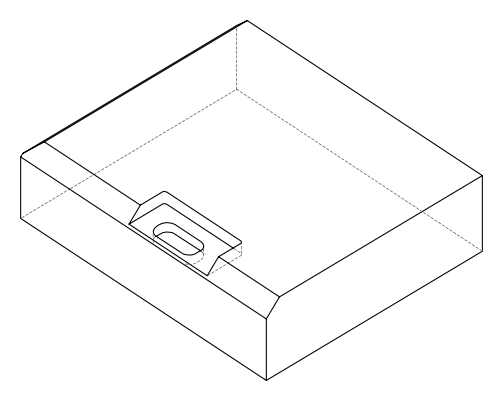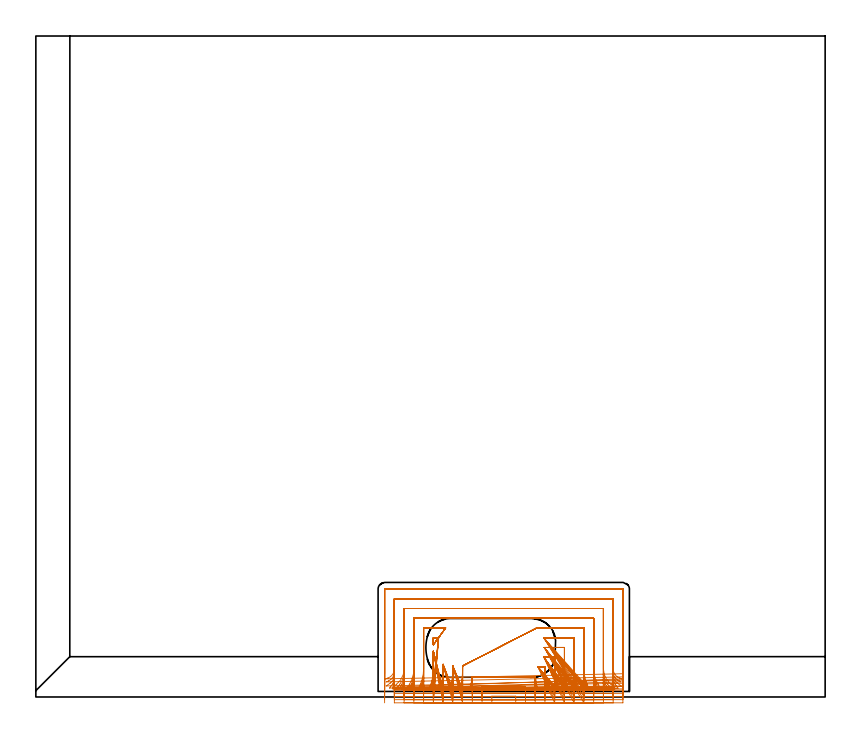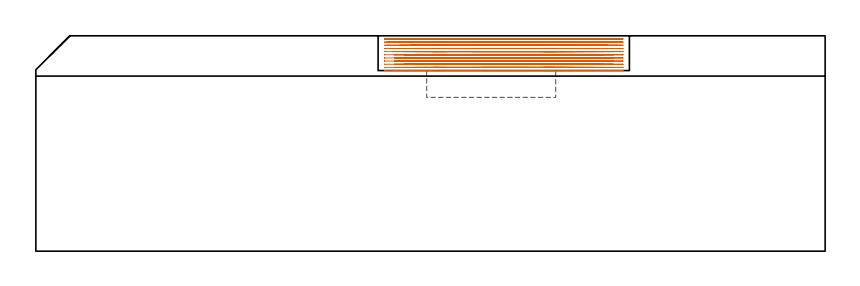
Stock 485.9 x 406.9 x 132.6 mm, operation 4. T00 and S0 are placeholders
(PLAN: 4 operations, 2 tool changes, 105.2 min)
(1 AREA_MILL | FG_CHAMFER_SURFACE | UGT0205_001 | 26.66 min | 137637 mm3)
(2 AREA_MILL_1 | FG_CHAMFER_SURFACE_1 | UGT0205_001 | 25.42 min | 85065 mm3)
(3 MILL_RECTANGULAR_POCKET | POCKET_RECTANGULAR_STRAIGHT | UGT0201_109 | Follow Part, ap 6.35, ae 75% | 2.41 min | 102032 mm3)
(4 MILL_SLOT | SLOT_PARTIAL_RECTANGULAR | NXT0201_009 | Follow Part, ap 2, ae 75% | 50.68 min | 140658 mm3)
(TOOL UGT0205_001 | Chamfer Mill 20 x 3 x 45 deg. | D20 FL50 Z2)
(TOOL UGT0201_109 | End Mill 25.4 mm | D25.4 FL25 Z2)
(TOOL NXT0201_009 | ENDMILL 8mm [2P460-0800-NA 1630] | D8 FL26 Z6)
(OP 4 MILL_SLOT)
G17 G21 G94 G90
T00 M6
G54
G17 G0 G90 X308.75 Y4.946 S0 M3
G43 Z142.6 H1
Z130.654
G94 G1 X308.227 Y7.9 F250.
G2 X307.615 Y12.5 R54. F500.
G1 X268.485
G2 X267.873 Y7.9 R54.
G1 X267.35 Y4.946 F250.
X314.921 Y4.958 F500.
X314.332 Y7.9 F250.
G2 X313.4 Y17.314 R48. F500.
G1 Y18.5
X312.137
X309.137 F250.
X321.141 Y4.976 F500.
X320.469 Y7.9 F250.
G2 X319.4 Y17.314 R42. F500.
G1 Y24.5
X315.771
X312.771 F250.
X327.437 Y5.004 F500.
X326.653 Y7.9 F250.
G2 X325.4 Y17.314 R36. F500.
G1 Y30.5
X316.
X313. F250.
X333.857 Y5.052 F500.
X332.915 Y7.9 F250.
G2 X331.4 Y17.314 R30. F500.
G1 Y36.5
X315.629
X312.629 F250.
X340.5 Y5.14 F500.
X339.323 Y7.9 F250.
G2 X337.4 Y17.314 R24. F500.
G1 Y42.5
X311.319
X308.319 F250.
X262.761 Y19.099 F500.
X262.685 Y16.1 F250.
G2 X261.768 Y7.9 R48. F500.
G1 X261.179 Y4.958 F250.
X256.769 Y19.099 F500.
X256.682 Y16.1 F250.
G2 X255.631 Y7.9 R42. F500.
G1 X254.959 Y4.976 F250.
X250.717 Y20.101 F500.
X250.699 Y17.101 F250.
G2 X249.447 Y7.9 R36. F500.
G1 X248.663 Y5.004 F250.
X244.7 Y28.304 F500.
Y25.304 F250.
Y17.314 F500.
G2 X243.185 Y7.9 R30.
G1 X242.243 Y5.052 F250.
G0 Z142.6
X247.965 Y36.5
Z130.654
G1 X244.965
X244.7
Y35.088
Y32.088
X252.275 Y42.5 F500.
X249.275 F250.
X238.7 F500.
Y17.314
G2 X236.777 Y7.9 R24.
G1 X235.6 Y5.14 F250.
X347.627 Y5.343 F500.
X346.058 Y7.9 F250.
G2 X343.4 Y17.314 R18. F500.
G1 Y48.5
X232.7
Y17.314
G2 X230.042 Y7.9 R18.
G1 X228.473 Y5.343 F250.
X356.312 Y6.04 F500.
X353.959 Y7.9 F250.
G2 X349.4 Y17.314 R12. F500.
G1 Y54.5
X226.7
Y17.314
G2 X222.142 Y7.9 R12.
G1 X219.788 Y6.04 F250.
X360.807 Y11.158 F500.
X359.393 Y11.66 F250.
G2 X355.4 Y17.314 R6. F500.
G1 Y60.5
X220.7
Y17.314
G2 X216.707 Y11.659 R6.
G1 X215.294 Y11.158 F250.
X361.4 Y14.314 F500.
Y17.314 F250.
Y66.4 F500.
X361.395 Y66.455
X361.355 Y66.495
X361.3 Y66.5
X214.8
X214.745 Y66.495
X214.705 Y66.455
X214.7 Y66.4
Y17.314
Y14.314 F250.
G0 Z142.6
X308.334 Y4.929
Z128.709
G1 X307.919 Y7.9
G2 X307.476 Y12.5 R54. F500.
G1 X268.624
G2 X268.181 Y7.9 R54.
G1 X267.766 Y4.929 F250.
X314.451 Y4.937 F500.
X313.985 Y7.9 F250.
G2 X313.4 Y15.369 R48. F500.
G1 Y18.5
X312.137
X309.137 F250.
X320.603 Y4.948 F500.
X320.069 Y7.9 F250.
G2 X319.4 Y15.369 R42. F500.
G1 Y24.5
X315.771
X312.771 F250.
X326.806 Y4.965 F500.
X326.183 Y7.9 F250.
G2 X325.4 Y15.369 R36. F500.
G1 Y30.5
X315.998
X312.998 F250.
X333.091 Y4.994 F500.
X332.345 Y7.9 F250.
G2 X331.4 Y15.369 R30. F500.
G1 Y36.5
X315.629
X312.629 F250.
X339.525 Y5.049 F500.
X338.592 Y7.9 F250.
G2 X337.4 Y15.369 R24. F500.
G1 Y42.5
X311.319
X308.319 F250.
X262.7 Y19.1 F500.
Y16.1 F250.
Y15.369 F500.
G2 X262.115 Y7.9 R48.
G1 X261.649 Y4.937 F250.
X256.7 Y19.1 F500.
Y16.1 F250.
Y15.369 F500.
G2 X256.031 Y7.9 R42.
G1 X255.497 Y4.948 F250.
X250.7 Y20.101 F500.
Y17.101 F250.
Y15.369 F500.
G2 X249.917 Y7.9 R36.
G1 X249.294 Y4.965 F250.
X244.7 Y28.304 F500.
Y25.304 F250.
Y15.369 F500.
G2 X243.755 Y7.9 R30.
G1 X243.009 Y4.994 F250.
G0 Z142.6
X247.965 Y36.5
Z128.709
G1 X244.965
X244.7
Y35.088
Y32.088
X252.275 Y42.5 F500.
X249.275 F250.
X238.7 F500.
Y15.369
G2 X237.508 Y7.9 R24.
G1 X236.575 Y5.049 F250.
X346.267 Y5.17 F500.
X345.023 Y7.9 F250.
G2 X343.4 Y15.369 R18. F500.
G1 Y48.5
X232.7
Y15.369
G2 X231.077 Y7.9 R18.
G1 X229.833 Y5.17 F250.
X353.875 Y5.552 F500.
X352.007 Y7.9 F250.
G2 X349.4 Y15.369 R12. F500.
G1 Y54.5
X226.7
Y15.369
G2 X224.093 Y7.9 R12.
G1 X222.225 Y5.552 F250.
X360.27 Y9.288 F500.
X358.905 Y9.912 F250.
G2 X355.4 Y15.369 R6. F500.
G1 Y60.5
X220.7
Y15.369
G2 X217.193 Y9.911 R6.
G1 X215.829 Y9.288 F250.
X361.4 Y12.369 F500.
Y15.369 F250.
Y66.4 F500.
X361.395 Y66.455
X361.355 Y66.495
X361.3 Y66.5
X214.8
X214.745 Y66.495
X214.705 Y66.455
X214.7 Y66.4
Y15.369
Y12.369 F250.
G0 Z142.6
X307.99 Y4.916
Z126.764
G1 X307.683 Y7.9
G2 X307.408 Y12.5 R54. F500.
G1 X268.692
G2 X268.417 Y7.9 R54.
G1 X268.11 Y4.916 F250.
X314.064 Y4.92 F500.
X313.719 Y7.9 F250.
G2 X313.4 Y13.423 R48. F500.
G1 Y18.5
X312.137
X309.137 F250.
X320.159 Y4.926 F500.
X319.765 Y7.9 F250.
G2 X319.4 Y13.423 R42. F500.
G1 Y24.5
X315.771
X312.771 F250.
X326.286 Y4.936 F500.
X325.826 Y7.9 F250.
G2 X325.4 Y13.423 R36. F500.
G1 Y30.5
X315.998
X312.998 F250.
X332.465 Y4.951 F500.
X331.913 Y7.9 F250.
G2 X331.4 Y13.423 R30. F500.
G1 Y36.5
X315.629
X312.629 F250.
X338.734 Y4.981 F500.
X338.044 Y7.9 F250.
G2 X337.4 Y13.423 R24. F500.
G1 Y42.5
X311.319
X308.319 F250.
X262.7 Y19.1 F500.
Y16.1 F250.
Y13.424 F500.
G2 X262.381 Y7.9 R48.
G1 X262.036 Y4.92 F250.
X256.7 Y19.1 F500.
Y16.1 F250.
Y13.424 F500.
G2 X256.335 Y7.9 R42.
G1 X255.941 Y4.926 F250.
X250.7 Y20.101 F500.
Y17.101 F250.
Y13.424 F500.
G2 X250.274 Y7.9 R36.
G1 X249.813 Y4.936 F250.
X244.7 Y28.304 F500.
Y25.304 F250.
Y13.424 F500.
G2 X244.187 Y7.9 R30.
G1 X243.635 Y4.951 F250.
G0 Z142.6
X247.965 Y36.5
Z126.764
G1 X244.965
X244.7
Y35.088
Y32.088
X252.275 Y42.5 F500.
X249.275 F250.
X238.7 F500.
Y13.424
G2 X238.056 Y7.9 R24.
G1 X237.365 Y4.981 F250.
X345.189 Y5.045 F500.
X344.268 Y7.9 F250.
G2 X343.4 Y13.423 R18. F500.
G1 Y48.5
X232.7
Y13.424
G2 X231.832 Y7.9 R18.
G1 X230.911 Y5.045 F250.
X352.127 Y5.237 F500.
X350.746 Y7.9 F250.
G2 X349.4 Y13.423 R12. F500.
G1 Y54.5
X226.7
Y13.424
G2 X225.353 Y7.9 R12.
G1 X223.972 Y5.237 F250.
X360.406 Y6.789 F500.
X357.951 Y8.513 F250.
G2 X355.4 Y13.423 R6. F500.
G1 Y60.5
X220.7
Y13.424
G2 X218.148 Y8.513 R6.
G1 X215.693 Y6.789 F250.
X361.4 Y10.423 F500.
Y13.423 F250.
Y66.4 F500.
X361.395 Y66.455
X361.355 Y66.495
X361.3 Y66.5
X214.8
X214.745 Y66.495
X214.705 Y66.455
X214.7 Y66.4
Y13.424
Y10.424 F250.
G0 Z142.6
X307.717 Y4.907
Z124.818
G1 X307.519 Y7.9
G2 X307.4 Y11.477 R54. F500.
G1 Y12.5
X268.7
Y11.478
G2 X268.581 Y7.9 R54.
G1 X268.382 Y4.907 F250.
X313.757 Y4.908 F500.
X313.533 Y7.9 F250.
G2 X313.4 Y11.477 R48. F500.
G1 Y18.5
X312.137
X309.137 F250.
X319.808 Y4.911 F500.
X319.553 Y7.9 F250.
G2 X319.4 Y11.477 R42. F500.
G1 Y24.5
X315.771
X312.771 F250.
X325.876 Y4.915 F500.
X325.578 Y7.9 F250.
G2 X325.4 Y11.477 R36. F500.
G1 Y30.5
X316.
X313. F250.
X331.972 Y4.921 F500.
X331.614 Y7.9 F250.
G2 X331.4 Y11.477 R30. F500.
G1 Y36.5
X315.629
X312.629 F250.
X338.115 Y4.934 F500.
X337.668 Y7.9 F250.
G2 X337.4 Y11.477 R24. F500.
G1 Y42.5
X311.319
X308.319 F250.
X262.7 Y19.1 F500.
Y16.1 F250.
Y11.478 F500.
G2 X262.566 Y7.9 R48.
G1 X262.343 Y4.908 F250.
X256.7 Y19.1 F500.
Y16.1 F250.
Y11.478 F500.
G2 X256.547 Y7.9 R42.
G1 X256.292 Y4.911 F250.
X250.7 Y20.101 F500.
Y17.101 F250.
Y11.478 F500.
G2 X250.522 Y7.9 R36.
G1 X250.224 Y4.915 F250.
X244.7 Y28.304 F500.
Y25.304 F250.
Y11.478 F500.
G2 X244.486 Y7.9 R30.
G1 X244.128 Y4.921 F250.
X247.965 Y36.5 F500.
X244.965 F250.
X244.7
Y35.088
Y32.088
X252.275 Y42.5 F500.
X249.275 F250.
X238.7 F500.
Y11.478
G2 X238.432 Y7.9 R24.
G1 X237.984 Y4.934 F250.
X344.355 Y4.96 F500.
X343.759 Y7.9 F250.
G2 X343.4 Y11.477 R18. F500.
G1 Y48.5
X232.7
Y11.478
G2 X232.341 Y7.9 R18.
G1 X231.744 Y4.96 F250.
X350.84 Y5.036 F500.
X349.946 Y7.9 F250.
G2 X349.4 Y11.477 R12. F500.
G1 Y54.5
X226.7
Y11.478
G2 X226.154 Y7.9 R12.
G1 X225.259 Y5.037 F250.
X358.372 Y5.492 F500.
X356.583 Y7.9 F250.
G2 X355.4 Y11.477 R6. F500.
G1 Y60.5
X220.7
Y11.478
G2 X219.516 Y7.9 R6.
G1 X217.727 Y5.492 F250.
X361.4 Y8.477 F500.
Y11.477 F250.
Y66.4 F500.
X361.395 Y66.455
X361.355 Y66.495
X361.3 Y66.5
X214.8
X214.745 Y66.495
X214.705 Y66.455
X214.7 Y66.4
Y11.478
Y8.478 F250.
G0 Z142.6
X307.515 Y4.901
Z122.873
G1 X307.425 Y7.9
G2 X307.4 Y9.532 R54. F500.
G1 Y12.5
X268.7
Y9.533
G2 X268.675 Y7.9 R54.
G1 X268.585 Y4.901 F250.
X313.53 Y4.902 F500.
X313.428 Y7.9 F250.
G2 X313.4 Y9.532 R48. F500.
G1 Y18.5
X312.137
X309.137 F250.
X319.548 Y4.902 F500.
X319.432 Y7.9 F250.
G2 X319.4 Y9.532 R42. F500.
G1 Y24.5
X315.769
X312.769 F250.
X325.573 Y4.903 F500.
X325.437 Y7.9 F250.
G2 X325.4 Y9.532 R36. F500.
G1 Y30.5
X316.
X313. F250.
X331.608 Y4.904 F500.
X331.444 Y7.9 F250.
G2 X331.4 Y9.532 R30. F500.
G1 Y36.5
X315.629
X312.629 F250.
X337.659 Y4.907 F500.
X337.456 Y7.9 F250.
G2 X337.4 Y9.532 R24. F500.
G1 Y42.5
X311.324
X308.324 F250.
X262.7 Y19.1 F500.
Y16.1 F250.
Y9.533 F500.
G2 X262.672 Y7.9 R48.
G1 X262.57 Y4.902 F250.
X256.7 Y19.1 F500.
Y16.1 F250.
Y9.533 F500.
G2 X256.668 Y7.9 R42.
G1 X256.552 Y4.902 F250.
X250.7 Y20.101 F500.
Y17.101 F250.
Y9.533 F500.
G2 X250.663 Y7.9 R36.
G1 X250.527 Y4.903 F250.
X244.7 Y28.304 F500.
Y25.304 F250.
Y9.533 F500.
G2 X244.656 Y7.9 R30.
G1 X244.492 Y4.904 F250.
X247.967 Y36.5 F500.
X244.967 F250.
X244.7
Y35.088
Y32.088
X252.275 Y42.5 F500.
X249.275 F250.
X238.7 F500.
Y9.533
G2 X238.644 Y7.9 R24.
G1 X238.44 Y4.907 F250.
X343.746 Y4.912 F500.
X343.474 Y7.9 F250.
G2 X343.4 Y9.532 R18. F500.
G1 Y48.5
X232.7
Y9.533
G2 X232.626 Y7.9 R18.
G1 X232.354 Y4.912 F250.
X349.919 Y4.928 F500.
X349.511 Y7.9 F250.
G2 X349.4 Y9.532 R12. F500.
G1 Y54.5
X226.7
Y9.533
G2 X226.588 Y7.9 R12.
G1 X226.18 Y4.928 F250.
X356.442 Y5.013 F500.
X355.626 Y7.9 F250.
G2 X355.4 Y9.532 R6. F500.
G1 Y60.5
X220.7
Y9.533
G2 X220.473 Y7.9 R6.
G1 X219.657 Y5.013 F250.
X361.4 Y6.532 F500.
Y9.532 F250.
Y66.4 F500.
X361.395 Y66.455
X361.355 Y66.495
X361.3 Y66.5
X214.8
X214.745 Y66.495
X214.705 Y66.455
X214.7 Y66.4
Y9.533
Y6.533 F250.
G0 X307.405 Y4.9 Z120.927
G1 X307.4 Y7.9
Y7.981 F500.
Y12.5
X268.7
Y7.989
Y7.9
X268.695 Y4.9 F250.
X313.405 F500.
X313.4 Y7.9 F250.
Y7.981 F500.
Y18.5
X312.136
X309.136 F250.
X319.406 Y4.9 F500.
X319.4 Y7.9 F250.
Y7.981 F500.
Y24.5
X315.769
X312.769 F250.
X325.407 Y4.9 F500.
X325.4 Y7.9 F250.
Y7.981 F500.
Y30.5
X316.
X313. F250.
X331.408 Y4.9 F500.
X331.4 Y7.9 F250.
Y7.981 F500.
Y36.5
X315.629
X312.629 F250.
X337.41 Y4.9 F500.
X337.4 Y7.9 F250.
Y7.981 F500.
Y42.5
X311.319
X308.319 F250.
X262.7 Y19.1 F500.
Y16.1 F250.
Y7.989 F500.
Y7.9
X262.694 Y4.9 F250.
X256.7 Y19.1 F500.
Y16.1 F250.
Y7.989 F500.
Y7.9
X256.694 Y4.9 F250.
X250.7 Y20.101 F500.
Y17.101 F250.
Y7.989 F500.
Y7.9
X250.692 Y4.9 F250.
X244.7 Y28.304 F500.
Y25.304 F250.
Y7.989 F500.
Y7.9
X244.691 Y4.9 F250.
X247.967 Y36.5 F500.
X244.967 F250.
X244.7
Y35.088
Y32.088
X252.275 Y42.5 F500.
X249.275 F250.
X238.7 F500.
Y7.989
Y7.9
X238.689 Y4.9 F250.
X343.414 F500.
X343.4 Y7.9 F250.
Y7.981 F500.
Y48.5
X232.7
Y7.989
Y7.9
X232.685 Y4.9 F250.
X349.421 F500.
X349.4 Y7.9 F250.
Y7.981 F500.
Y54.5
X226.7
Y7.989
Y7.9
X226.677 Y4.9 F250.
X355.441 F500.
X355.401 Y7.9 F250.
X355.4 Y7.981 F500.
Y60.5
X220.7
Y7.989
X220.699 Y7.9
X220.655 Y4.9 F250.
X361.4 Y4.981 F500.
Y7.981 F250.
Y66.4 F500.
X361.395 Y66.455
X361.355 Y66.495
X361.3 Y66.5
X214.8
X214.745 Y66.495
X214.705 Y66.455
X214.7 Y66.4
Y7.989
Y4.989 F250.
G0 X307.4 Y4.182 Z118.982
G1 Y7.182
Y12.5 F500.
X268.7
Y7.182
Y4.182 F250.
X313.4 F500.
Y7.182 F250.
Y18.5 F500.
X312.135
X309.135 F250.
X319.4 Y4.182 F500.
Y7.182 F250.
Y24.5 F500.
X315.765
X312.765 F250.
X325.4 Y4.182 F500.
Y7.182 F250.
Y30.5 F500.
X315.994
X312.994 F250.
X331.4 Y4.182 F500.
Y7.182 F250.
Y36.5 F500.
X315.629
X312.629 F250.
X337.4 Y4.182 F500.
Y7.182 F250.
Y42.5 F500.
X311.319
X308.319 F250.
X262.7 Y19.1 F500.
Y16.1 F250.
Y7.182 F500.
Y4.182 F250.
X256.7 Y19.1 F500.
Y16.1 F250.
Y7.182 F500.
Y4.182 F250.
X250.7 Y20.101 F500.
Y17.101 F250.
Y7.182 F500.
Y4.182 F250.
X244.7 Y28.304 F500.
Y25.304 F250.
Y7.182 F500.
Y4.182 F250.
X247.965 Y36.5 F500.
X244.965 F250.
X244.7
Y35.088
Y32.088
X252.275 Y42.5 F500.
X249.275 F250.
X238.7 F500.
Y7.182
Y4.182 F250.
X343.4 F500.
Y7.182 F250.
Y48.5 F500.
X232.7
Y7.182
Y4.182 F250.
X349.4 F500.
Y7.182 F250.
Y54.5 F500.
X226.7
Y7.182
Y4.182 F250.
X355.4 F500.
Y7.182 F250.
Y60.5 F500.
X220.7
Y7.182
Y4.182 F250.
X361.4 F500.
Y7.182 F250.
Y66.4 F500.
X361.395 Y66.455
X361.355 Y66.495
X361.3 Y66.5
X214.8
X214.745 Y66.495
X214.705 Y66.455
X214.7 Y66.4
Y7.182
Y4.182 F250.
G0 X301.4 Y2.237 Z117.036
G1 Y5.237
Y6.5 F500.
X274.7
Y5.237
Y2.237 F250.
X307.4 F500.
Y5.237 F250.
Y12.5 F500.
X268.7
Y5.237
Y2.237 F250.
X313.4 F500.
Y5.237 F250.
Y18.5 F500.
X312.135
X309.135 F250.
X319.4 Y2.237 F500.
Y5.237 F250.
Y24.5 F500.
X315.765
X312.765 F250.
X325.4 Y2.237 F500.
Y5.237 F250.
Y30.5 F500.
X315.994
X312.994 F250.
X331.4 Y2.237 F500.
Y5.237 F250.
Y36.5 F500.
X315.629
X312.629 F250.
X337.4 Y2.237 F500.
Y5.237 F250.
Y42.5 F500.
X311.319
X308.319 F250.
X262.7 Y19.1 F500.
Y16.1 F250.
Y5.237 F500.
Y2.237 F250.
X256.7 Y19.1 F500.
Y16.1 F250.
Y5.237 F500.
Y2.237 F250.
X250.7 Y20.101 F500.
Y17.101 F250.
Y5.237 F500.
Y2.237 F250.
X244.7 Y28.304 F500.
Y25.304 F250.
Y5.237 F500.
Y2.237 F250.
X247.965 Y36.5 F500.
X244.965 F250.
X244.7
Y35.088
Y32.088
X252.275 Y42.5 F500.
X249.275 F250.
X238.7 F500.
Y5.237
Y2.237 F250.
X343.4 F500.
Y5.237 F250.
Y48.5 F500.
X232.7
Y5.237
Y2.237 F250.
X349.4 F500.
Y5.237 F250.
Y54.5 F500.
X226.7
Y5.237
Y2.237 F250.
X355.4 F500.
Y5.237 F250.
Y60.5 F500.
X220.7
Y5.237
Y2.237 F250.
X361.4 F500.
Y5.237 F250.
Y66.4 F500.
X361.395 Y66.455
X361.355 Y66.495
X361.3 Y66.5
X214.8
X214.745 Y66.495
X214.705 Y66.455
X214.7 Y66.4
Y5.237
Y2.237 F250.
G0 X301.4 Y0.291 Z115.091
G1 Y3.291
Y6.5 F500.
X274.7
Y3.291
Y0.291 F250.
X307.4 F500.
Y3.291 F250.
Y12.5 F500.
X268.7
Y3.291
Y0.291 F250.
X313.4 F500.
Y3.291 F250.
Y18.5 F500.
X312.134
X309.134 F250.
X319.4 Y0.291 F500.
Y3.291 F250.
Y24.5 F500.
X315.768
X312.768 F250.
X325.4 Y0.291 F500.
Y3.291 F250.
Y30.5 F500.
X315.996
X312.996 F250.
X331.4 Y0.291 F500.
Y3.291 F250.
Y36.5 F500.
X315.629
X312.629 F250.
X337.4 Y0.291 F500.
Y3.291 F250.
Y42.5 F500.
X311.319
X308.319 F250.
X262.7 Y19.1 F500.
Y16.1 F250.
Y3.291 F500.
Y0.291 F250.
X256.7 Y19.1 F500.
Y16.1 F250.
Y3.291 F500.
Y0.291 F250.
X250.7 Y20.101 F500.
Y17.101 F250.
Y3.291 F500.
Y0.291 F250.
X244.7 Y28.304 F500.
Y25.304 F250.
Y3.291 F500.
Y0.291 F250.
X247.965 Y36.5 F500.
X244.965 F250.
X244.7
Y35.088
Y32.088
X252.275 Y42.5 F500.
X249.275 F250.
X238.7 F500.
Y3.291
Y0.291 F250.
X343.4 F500.
Y3.291 F250.
Y48.5 F500.
X232.7
Y3.291
Y0.291 F250.
X349.4 F500.
Y3.291 F250.
Y54.5 F500.
X226.7
Y3.291
Y0.291 F250.
X355.4 F500.
Y3.291 F250.
Y60.5 F500.
X220.7
Y3.291
Y0.291 F250.
X361.4 F500.
Y3.291 F250.
Y66.4 F500.
X361.395 Y66.455
X361.355 Y66.495
X361.3 Y66.5
X214.8
X214.745 Y66.495
X214.705 Y66.455
X214.7 Y66.4
Y3.291
Y0.291 F250.
G0 X301.4 Y-1.654 Z113.145
G1 Y1.346
Y6.5 F500.
X274.7
Y1.346
Y-1.654 F250.
X307.4 F500.
Y1.346 F250.
Y12.5 F500.
X268.7
Y1.346
Y-1.654 F250.
X313.4 F500.
Y1.346 F250.
Y18.5 F500.
X312.133
X309.133 F250.
X319.4 Y-1.654 F500.
Y1.346 F250.
Y24.5 F500.
X315.766
X312.766 F250.
X325.4 Y-1.654 F500.
Y1.346 F250.
Y30.5 F500.
X315.998
X312.998 F250.
X331.4 Y-1.654 F500.
Y1.346 F250.
Y36.5 F500.
X315.629
X312.629 F250.
X337.4 Y-1.654 F500.
Y1.346 F250.
Y42.5 F500.
X311.319
X308.319 F250.
X262.7 Y19.1 F500.
Y16.1 F250.
Y1.346 F500.
Y-1.654 F250.
X256.7 Y19.1 F500.
Y16.1 F250.
Y1.346 F500.
Y-1.654 F250.
X250.7 Y20.101 F500.
Y17.101 F250.
Y1.346 F500.
Y-1.654 F250.
X244.7 Y28.304 F500.
Y25.304 F250.
Y1.346 F500.
Y-1.654 F250.
X247.965 Y36.5 F500.
X244.965 F250.
X244.7
Y35.088
Y32.088
X252.275 Y42.5 F500.
X249.275 F250.
X238.7 F500.
Y1.346
Y-1.654 F250.
X343.4 F500.
Y1.346 F250.
Y48.5 F500.
X232.7
Y1.346
Y-1.654 F250.
X349.4 F500.
Y1.346 F250.
Y54.5 F500.
X226.7
Y1.346
Y-1.654 F250.
X355.4 F500.
Y1.346 F250.
Y60.5 F500.
X220.7
Y1.346
Y-1.654 F250.
X361.4 F500.
Y1.346 F250.
Y66.4 F500.
X361.395 Y66.455
X361.355 Y66.495
X361.3 Y66.5
X214.8
X214.745 Y66.495
X214.705 Y66.455
X214.7 Y66.4
Y1.346
Y-1.654 F250.
G0 X295.4 Y-3.598 Z111.2
G1 Y-0.598
Y0.5 F500.
X280.7
Y-0.598
Y-3.598 F250.
X301.4 F500.
Y-0.598 F250.
Y6.5 F500.
X274.7
Y-0.598
Y-3.598 F250.
X307.4 F500.
Y-0.598 F250.
Y12.5 F500.
X268.7
Y-0.598
Y-3.598 F250.
X313.4 F500.
Y-0.598 F250.
Y18.5 F500.
X312.133
X309.133 F250.
X319.4 Y-3.598 F500.
Y-0.598 F250.
Y24.5 F500.
X315.766
X312.766 F250.
X325.4 Y-3.598 F500.
Y-0.598 F250.
Y30.5 F500.
X316.
X313. F250.
X331.4 Y-3.598 F500.
Y-0.598 F250.
Y36.5 F500.
X315.629
X312.629 F250.
X337.4 Y-3.598 F500.
Y-0.598 F250.
Y42.5 F500.
X311.318
X308.318 F250.
X262.7 Y19.1 F500.
Y16.1 F250.
Y-0.598 F500.
Y-3.598 F250.
X256.7 Y19.1 F500.
Y16.1 F250.
Y-0.598 F500.
Y-3.598 F250.
X250.7 Y20.101 F500.
Y17.101 F250.
Y-0.598 F500.
Y-3.598 F250.
X244.7 Y28.304 F500.
Y25.304 F250.
Y-0.598 F500.
Y-3.598 F250.
X247.965 Y36.5 F500.
X244.965 F250.
X244.7
Y35.088
Y32.088
X252.275 Y42.5 F500.
X249.275 F250.
X238.7 F500.
Y-0.598
Y-3.598 F250.
X343.4 F500.
Y-0.598 F250.
Y48.5 F500.
X232.7
Y-0.598
Y-3.598 F250.
X349.4 F500.
Y-0.598 F250.
Y54.5 F500.
X226.7
Y-0.599
Y-3.599 F250.
X355.4 Y-3.598 F500.
Y-0.598 F250.
Y60.5 F500.
X220.7
Y-0.599
Y-3.599 F250.
X361.4 Y-3.598 F500.
Y-0.598 F250.
Y66.4 F500.
X361.395 Y66.455
X361.355 Y66.495
X361.3 Y66.5
X214.8
X214.745 Y66.495
X214.705 Y66.455
X214.7 Y66.4
Y-0.599
Y-3.599 F250.
G0 Z142.6
M5
M2
